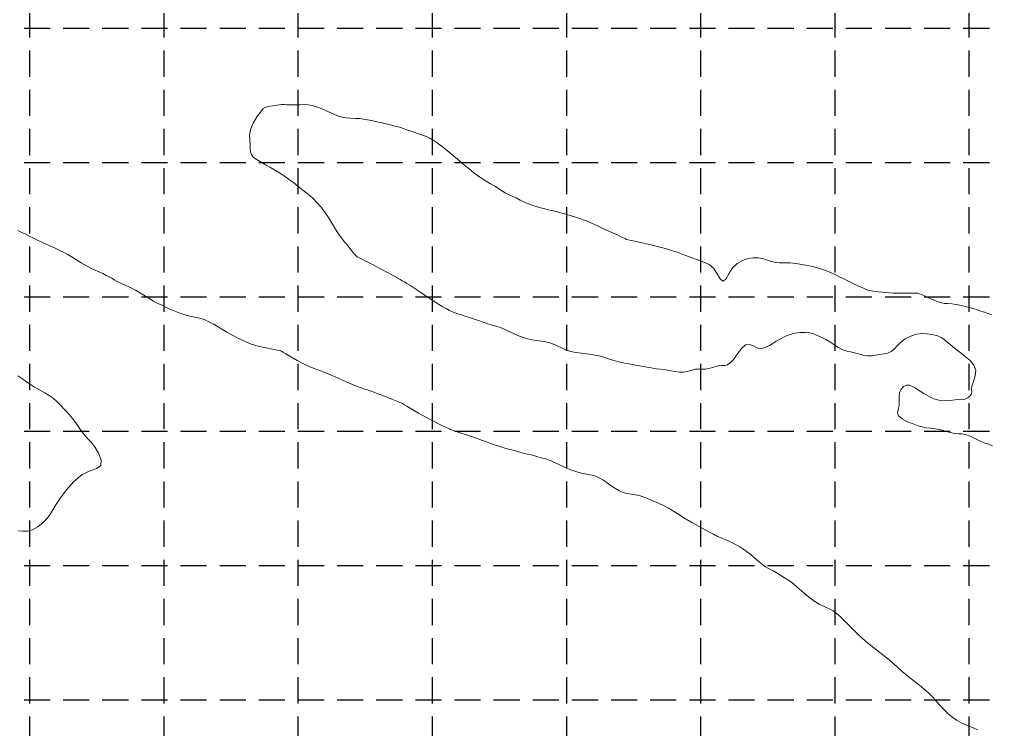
# Model space of a CAD drawing. Header units: inches. Extents: x 45655 to 51424, y 20024 to 23633.
# Drawn here: x 49342 to 49993, y 22349 to 22824 of the extents above; entities that cross this region are included whole.
import ezdxf

# ---------------------------------------------------------------- set-up
doc = ezdxf.new("R2010")
doc.units = ezdxf.units.IN
doc.header["$MEASUREMENT"] = 0
doc.linetypes.add('HIDDEN', pattern=[0.375, 0.25, -0.125])
doc.layers.add('CTR', color=43, linetype='Continuous', lineweight=9)
doc.layers.add('GRID', color=254, linetype='HIDDEN')

msp = doc.modelspace()

# ---------------------------------------------------------------- linework, layer by layer
at = {"layer": 'CTR'}
for points, elevation in [([(49995.04, 22538.77), (49993.04, 22539.57), (49992.08, 22539.93), (49991.53, 22540.07), (49990.8, 22540.26), (49989.52, 22540.72), (49987.39, 22541.69), (49984.23, 22543.25), (49980.6, 22544.97), (49977.21, 22546.27), (49974.54, 22546.74), (49972.26, 22546.77), (49969.79, 22546.92), (49966.74, 22547.61), (49963.29, 22548.59), (49959.8, 22549.52), (49956.53, 22550.08), (49953.51, 22550.43), (49950.69, 22550.77), (49947.98, 22551.31), (49945.13, 22552.14), (49941.87, 22553.32), (49938.12, 22554.85), (49934.57, 22556.68), (49932.14, 22558.68), (49931.42, 22560.79), (49931.81, 22563.07), (49932.37, 22565.64), (49932.46, 22568.53), (49932.38, 22571.53), (49932.68, 22574.37), (49933.77, 22576.77), (49935.47, 22578.53), (49937.47, 22579.42), (49939.49, 22579.33), (49941.42, 22578.55), (49943.2, 22577.49), (49944.82, 22576.44), (49946.61, 22575.3), (49948.94, 22573.84), (49952.05, 22571.99), (49955.81, 22570.21), (49959.95, 22569.04), (49964.19, 22568.89), (49968.14, 22569.35), (49971.4, 22569.82), (49973.67, 22569.89), (49975.32, 22569.82), (49976.81, 22570.05), (49978.48, 22570.86), (49980.03, 22572.11), (49981.01, 22573.48), (49981.15, 22574.79), (49981, 22576.35), (49981.25, 22578.6), (49982.34, 22581.79), (49983.55, 22585.57), (49983.9, 22589.37), (49982.65, 22592.75), (49980.07, 22595.78), (49976.73, 22598.66), (49973.14, 22601.47), (49969.68, 22604.14), (49966.64, 22606.54), (49964.28, 22608.54), (49962.39, 22610.13), (49960.65, 22611.32), (49958.79, 22612.18), (49956.67, 22612.8), (49954.17, 22613.34), (49951.19, 22613.84), (49947.81, 22614.05), (49944.13, 22613.61), (49940.29, 22612.29), (49936.6, 22610.3), (49933.44, 22607.98), (49931.05, 22605.63), (49929.11, 22603.51), (49927.18, 22601.86), (49924.89, 22600.85), (49922.31, 22600.27), (49919.57, 22599.84), (49916.8, 22599.35), (49913.99, 22598.98), (49911.12, 22598.97), (49908.17, 22599.5), (49905.24, 22600.33), (49902.45, 22601.1), (49899.84, 22601.61), (49897.31, 22602.12), (49894.66, 22603.04), (49891.75, 22604.61), (49888.77, 22606.55), (49885.93, 22608.42), (49883.37, 22609.89), (49881.11, 22611.03), (49879.04, 22611.99), (49877.06, 22612.91), (49874.96, 22613.74), (49872.5, 22614.37), (49869.49, 22614.73), (49866.07, 22614.7), (49862.43, 22614.18), (49858.81, 22613.12), (49855.39, 22611.71), (49852.37, 22610.19), (49849.88, 22608.73), (49847.68, 22607.35), (49845.47, 22606.03), (49843.03, 22604.79), (49840.38, 22604.01), (49837.66, 22604.16), (49834.93, 22605.37), (49832.21, 22606.59), (49829.48, 22606.42), (49826.71, 22603.98), (49823.99, 22600.23), (49821.47, 22596.6), (49819.22, 22594.23), (49817.31, 22593.03), (49815.76, 22592.6), (49814.52, 22592.56), (49813.22, 22592.57), (49811.41, 22592.34), (49808.77, 22591.65), (49805.7, 22590.8), (49802.71, 22590.17), (49800.2, 22590.03), (49798.02, 22590.11), (49795.79, 22589.98), (49793.31, 22589.38), (49790.61, 22588.6), (49787.84, 22588.05), (49785.09, 22588.06), (49782.27, 22588.48), (49779.23, 22589.05), (49775.92, 22589.57), (49772.61, 22590.01), (49769.61, 22590.39), (49767.16, 22590.77), (49764.82, 22591.19), (49762.01, 22591.71), (49758.4, 22592.35), (49754.55, 22593.01), (49751.27, 22593.57), (49749.1, 22593.93), (49747.64, 22594.2), (49746.24, 22594.51), (49744.37, 22594.99), (49742.07, 22595.63), (49739.47, 22596.39), (49736.75, 22597.22), (49734.15, 22598.03), (49731.91, 22598.71), (49730.14, 22599.19), (49728.4, 22599.55), (49726.13, 22599.88), (49722.93, 22600.25), (49719.28, 22600.68), (49715.83, 22601.14), (49713.06, 22601.62), (49710.67, 22602.28), (49708.17, 22603.29), (49705.18, 22604.7), (49701.76, 22606.28), (49698.07, 22607.66), (49694.3, 22608.59), (49690.74, 22609.15), (49687.68, 22609.54), (49685.31, 22609.9), (49683.28, 22610.37), (49681.14, 22611.06), (49678.54, 22612.01), (49675.67, 22613.16), (49672.84, 22614.4), (49670.28, 22615.62), (49668.05, 22616.7), (49666.12, 22617.56), (49664.42, 22618.15), (49662.61, 22618.65), (49660.31, 22619.3), (49657.22, 22620.27), (49653.55, 22621.5), (49649.59, 22622.86), (49645.64, 22624.21), (49641.99, 22625.45), (49638.9, 22626.47), (49636.51, 22627.22), (49634.61, 22627.84), (49632.81, 22628.53), (49630.81, 22629.43), (49628.54, 22630.61), (49625.97, 22632.09), (49623.1, 22633.91), (49619.8, 22636.07), (49615.99, 22638.6), (49611.7, 22641.4), (49607.51, 22644.11), (49604.19, 22646.26), (49602.22, 22647.52), (49601.31, 22648.11), (49600.94, 22648.33), (49600.58, 22648.53), (49599.67, 22649.04), (49597.69, 22650.16), (49594.26, 22652.1), (49589.73, 22654.63), (49584.68, 22657.39), (49579.65, 22660.03), (49575.17, 22662.32), (49571.78, 22664.02), (49569.82, 22665), (49568.95, 22665.45), (49568.64, 22665.64), (49568.41, 22665.8), (49568.1, 22666.09), (49567.57, 22666.68), (49566.72, 22667.69), (49565.4, 22669.29), (49563.5, 22671.66), (49561.48, 22674.21), (49561, 22674.82), (49558.32, 22678.3), (49555.97, 22681.47), (49554.33, 22683.9), (49553.05, 22686.02), (49551.63, 22688.46), (49549.67, 22691.63), (49547.28, 22695.24), (49544.66, 22698.76), (49541.95, 22701.85), (49539.11, 22704.61), (49536, 22707.31), (49532.57, 22710.11), (49529.15, 22712.8), (49526.15, 22715.11), (49523.84, 22716.82), (49521.97, 22718.15), (49520.16, 22719.38), (49518.08, 22720.73), (49515.73, 22722.23), (49513.13, 22723.81), (49510.33, 22725.44), (49507.44, 22727.08), (49504.56, 22728.71), (49501.83, 22730.29), (49499.51, 22731.93), (49497.96, 22733.72), (49497.32, 22735.75), (49497.25, 22738.05), (49497.21, 22740.65), (49496.92, 22743.58), (49496.78, 22746.9), (49497.42, 22750.71), (49499.22, 22754.96), (49501.67, 22759.08), (49504.01, 22762.41), (49505.76, 22764.45), (49507.31, 22765.51), (49509.3, 22766.1), (49512.17, 22766.61), (49515.38, 22767.05), (49518.19, 22767.33), (49520.12, 22767.38), (49521.74, 22767.32), (49523.88, 22767.25), (49527.09, 22767.26), (49530.75, 22767.32), (49533.98, 22767.34), (49536.12, 22767.26), (49537.51, 22767.06), (49538.75, 22766.73), (49540.34, 22766.26), (49542.37, 22765.59), (49544.86, 22764.65), (49547.77, 22763.41), (49550.86, 22762.04), (49553.82, 22760.75), (49556.48, 22759.7), (49558.98, 22758.95), (49561.59, 22758.47), (49564.48, 22758.26), (49567.5, 22758.16), (49570.47, 22758.02), (49573.23, 22757.72), (49575.85, 22757.27), (49578.48, 22756.7), (49581.27, 22756.06), (49584.26, 22755.36), (49587.51, 22754.61), (49591, 22753.81), (49594.46, 22753), (49597.51, 22752.19), (49599.94, 22751.38), (49602.06, 22750.57), (49604.32, 22749.72), (49607.04, 22748.82), (49609.99, 22747.89), (49612.84, 22746.95), (49615.35, 22745.98), (49617.65, 22744.87), (49620.02, 22743.49), (49622.63, 22741.75), (49625.39, 22739.73), (49628.14, 22737.57), (49630.73, 22735.42), (49633, 22733.48), (49634.82, 22731.92), (49636.15, 22730.83), (49637.54, 22729.71), (49639.66, 22727.95), (49642.94, 22725.16), (49647, 22721.83), (49651.21, 22718.65), (49655.07, 22716.19), (49658.47, 22714.3), (49661.39, 22712.68), (49663.85, 22711.1), (49666.03, 22709.58), (49668.16, 22708.23), (49670.42, 22707.08), (49672.86, 22706.01), (49675.48, 22704.82), (49678.33, 22703.36), (49681.55, 22701.77), (49685.34, 22700.19), (49689.68, 22698.79), (49693.98, 22697.66), (49697.38, 22696.85), (49699.33, 22696.41), (49700.22, 22696.22), (49700.7, 22696.13), (49701.34, 22695.99), (49702.54, 22695.7), (49704.69, 22695.13), (49707.95, 22694.21), (49711.75, 22693.12), (49715.34, 22692.04), (49718.21, 22691.12), (49720.63, 22690.24), (49723.14, 22689.21), (49726.15, 22687.88), (49729.71, 22686.25), (49733.77, 22684.4), (49738.17, 22682.42), (49742.36, 22680.54), (49745.68, 22679.03), (49747.69, 22678.07), (49748.69, 22677.55), (49749.19, 22677.26), (49749.69, 22677.05), (49750.71, 22676.77), (49752.76, 22676.3), (49756.12, 22675.55), (49760.15, 22674.67), (49763.97, 22673.82), (49766.94, 22673.1), (49769.39, 22672.48), (49771.87, 22671.86), (49774.87, 22671.12), (49778.47, 22670.15), (49782.68, 22668.79), (49782.85, 22668.73)], 568), ([(49985.18, 22348.29), (49983.08, 22349.24), (49980.62, 22350.26), (49977.72, 22351.44), (49974.56, 22352.84), (49971.39, 22354.52), (49968.43, 22356.56), (49965.63, 22358.91), (49962.94, 22361.56), (49960.26, 22364.42), (49957.6, 22367.37), (49954.98, 22370.22), (49952.38, 22372.81), (49949.79, 22375.2), (49947.15, 22377.43), (49944.38, 22379.6), (49941.41, 22381.89), (49938.14, 22384.51), (49934.56, 22387.52), (49931.04, 22390.59), (49927.99, 22393.24), (49925.71, 22395.17), (49923.75, 22396.75), (49921.52, 22398.5), (49918.62, 22400.81), (49915.4, 22403.4), (49912.41, 22405.8), (49909.99, 22407.75), (49907.65, 22409.75), (49904.75, 22412.47), (49900.87, 22416.32), (49896.61, 22420.59), (49892.87, 22424.25), (49890.25, 22426.6), (49888.2, 22428.02), (49885.89, 22429.18), (49882.68, 22430.67), (49878.81, 22432.65), (49874.65, 22435.19), (49870.61, 22438.28), (49866.94, 22441.48), (49863.87, 22444.25), (49861.52, 22446.23), (49859.62, 22447.65), (49857.76, 22448.91), (49855.61, 22450.32), (49853.19, 22451.85), (49850.59, 22453.37), (49847.89, 22454.81), (49845.26, 22456.21), (49842.84, 22457.63), (49840.73, 22459.16), (49838.63, 22460.92), (49836.22, 22463.03), (49833.2, 22465.55), (49829.63, 22468.28), (49825.6, 22470.93), (49821.32, 22473.27), (49817.26, 22475.18), (49813.99, 22476.58), (49811.91, 22477.45), (49810.72, 22477.95), (49809.96, 22478.3), (49809.16, 22478.71), (49807.9, 22479.39), (49805.76, 22480.53), (49802.46, 22482.28), (49798.23, 22484.56), (49793.46, 22487.26), (49788.54, 22490.2), (49784.05, 22493), (49780.61, 22495.18), (49778.64, 22496.42), (49777.78, 22496.94), (49777.49, 22497.11), (49777.19, 22497.26), (49776.35, 22497.67), (49774.41, 22498.59), (49771.03, 22500.19), (49766.8, 22502.08), (49762.49, 22503.83), (49758.73, 22505.06), (49755.52, 22505.85), (49752.66, 22506.39), (49749.99, 22506.84), (49747.4, 22507.46), (49744.81, 22508.48), (49742.13, 22510.05), (49739.39, 22511.97), (49736.69, 22513.9), (49734.09, 22515.62), (49731.66, 22517.01), (49729.47, 22518.03), (49727.53, 22518.7), (49725.54, 22519.16), (49723.13, 22519.62), (49720.03, 22520.25), (49716.35, 22521.17), (49712.29, 22522.5), (49708.08, 22524.28), (49704.13, 22526.17), (49700.91, 22527.77), (49698.68, 22528.78), (49697.03, 22529.37), (49695.4, 22529.86), (49693.32, 22530.47), (49690.85, 22531.18), (49688.19, 22531.9), (49685.54, 22532.54), (49683.09, 22533.12), (49681.07, 22533.59), (49679.54, 22533.98), (49678.01, 22534.42), (49675.81, 22535.03), (49672.54, 22535.9), (49668.58, 22536.99), (49664.56, 22538.17), (49660.98, 22539.36), (49657.85, 22540.52), (49655.03, 22541.58), (49652.39, 22542.53), (49649.59, 22543.49), (49646.23, 22544.62), (49642.18, 22546.01), (49638.03, 22547.43), (49634.65, 22548.59), (49632.63, 22549.28), (49631.7, 22549.6), (49631.33, 22549.72), (49631.02, 22549.85), (49630.18, 22550.23), (49628.21, 22551.17), (49624.74, 22552.86), (49620.16, 22555.15), (49615.05, 22557.83), (49610.01, 22560.64), (49605.55, 22563.25), (49602.18, 22565.29), (49600.21, 22566.48), (49599.29, 22567.02), (49598.91, 22567.24), (49598.51, 22567.44), (49597.57, 22567.83), (49595.57, 22568.64), (49592.16, 22569.99), (49587.9, 22571.64), (49583.54, 22573.32), (49579.68, 22574.77), (49576.37, 22575.97), (49573.5, 22576.97), (49570.93, 22577.85), (49568.44, 22578.73), (49565.77, 22579.78), (49562.73, 22581.1), (49559.58, 22582.53), (49556.64, 22583.86), (49554.17, 22584.94), (49552.16, 22585.79), (49550.49, 22586.48), (49549, 22587.1), (49547.33, 22587.76), (49545.05, 22588.62), (49541.85, 22589.81), (49537.89, 22591.39), (49533.42, 22593.42), (49528.76, 22595.87), (49524.47, 22598.32), (49521.11, 22600.32), (49519.13, 22601.5), (49518.2, 22602.04), (49517.8, 22602.25), (49517.41, 22602.39), (49516.49, 22602.62), (49514.49, 22603.03), (49511.08, 22603.7), (49506.98, 22604.52), (49503.12, 22605.34), (49500.2, 22606.09), (49497.83, 22606.87), (49495.39, 22607.89), (49492.41, 22609.26), (49488.96, 22610.95), (49485.28, 22612.87), (49481.63, 22614.92), (49478.2, 22616.93), (49475.2, 22618.71), (49472.79, 22620.11), (49470.81, 22621.2), (49469.1, 22622.06), (49467.43, 22622.8), (49465.56, 22623.48), (49463.18, 22624.14), (49460.09, 22624.81), (49456.5, 22625.61), (49452.68, 22626.66), (49448.94, 22627.98), (49445.47, 22629.43), (49442.48, 22630.79), (49440.1, 22631.92), (49438.14, 22632.86), (49436.34, 22633.72), (49434.46, 22634.63), (49432.33, 22635.71), (49429.85, 22637.12), (49426.91, 22638.91), (49423.64, 22640.92), (49420.18, 22642.93), (49416.68, 22644.72), (49413.36, 22646.32), (49410.41, 22647.7), (49408.01, 22648.92), (49406.02, 22650.01), (49404.28, 22650.99), (49402.59, 22651.95), (49400.68, 22652.94), (49398.3, 22654.1), (49395.23, 22655.5), (49391.65, 22657.18), (49387.79, 22659.14), (49383.88, 22661.38), (49380.24, 22663.62), (49377.14, 22665.53), (49374.82, 22666.9), (49373.05, 22667.84), (49371.55, 22668.62), (49370.02, 22669.41), (49368.2, 22670.3), (49365.87, 22671.39), (49362.86, 22672.7), (49359.43, 22674.18), (49355.93, 22675.77), (49352.64, 22677.38), (49349.6, 22678.97), (49348.61, 22679.48), (49346.77, 22680.44), (49344.1, 22681.75), (49341.23, 22682.97)], 572), ([(49782.85, 22668.73), (49787.44, 22667.01), (49792.41, 22665.08), (49797.19, 22663.3), (49801.43, 22661.86), (49805.05, 22660.23), (49808.05, 22657.71), (49810.44, 22654.03), (49812.42, 22650.53), (49814.24, 22648.94), (49816.13, 22650.46), (49818.25, 22654.01), (49820.79, 22657.95), (49823.85, 22660.96), (49827.29, 22662.95), (49830.91, 22664.12), (49834.54, 22664.65), (49837.96, 22664.65), (49840.97, 22664.19), (49843.48, 22663.39), (49845.87, 22662.49), (49848.67, 22661.76), (49852.17, 22661.42), (49855.87, 22661.34), (49859.06, 22661.31), (49861.31, 22661.15), (49863.28, 22660.85), (49865.85, 22660.39), (49869.72, 22659.75), (49874.6, 22658.78), (49879.98, 22657.32), (49885.42, 22655.26), (49890.74, 22652.84), (49895.86, 22650.33), (49900.63, 22648.01), (49904.8, 22646.02), (49908.05, 22644.49), (49910.26, 22643.5), (49912.17, 22642.87), (49914.71, 22642.38), (49918.54, 22641.85), (49923.37, 22641.36), (49928.63, 22641.03), (49933.77, 22640.93), (49938.29, 22641), (49941.71, 22641.07), (49943.72, 22641.05), (49944.73, 22640.94), (49945.31, 22640.77), (49946.01, 22640.54), (49947.24, 22640.07), (49949.38, 22639.17), (49952.61, 22637.72), (49956.4, 22636.1), (49959.98, 22634.81), (49962.82, 22634.18), (49965.22, 22633.97), (49967.74, 22633.81), (49970.76, 22633.41), (49974.18, 22632.74), (49977.72, 22631.89), (49981.17, 22630.94), (49984.4, 22629.95), (49987.29, 22629.02), (49989.81, 22628.18), (49992.16, 22627.34), (49994.63, 22626.37)], 568), ([(49341.85, 22481.61), (49344.71, 22481.44), (49347.79, 22481.56), (49351.14, 22482.45), (49354.73, 22484.46), (49358.27, 22487.34), (49361.39, 22490.72), (49363.92, 22494.3), (49366.38, 22498.36), (49369.48, 22503.24), (49373.74, 22509.05), (49378.87, 22514.82), (49384.41, 22519.38), (49389.82, 22521.92), (49394.29, 22523.47), (49396.94, 22525.49), (49397.18, 22528.98), (49395.61, 22533.37), (49393.12, 22537.64), (49390.47, 22541.05), (49387.9, 22543.83), (49385.54, 22546.46), (49383.42, 22549.34), (49381.31, 22552.51), (49378.9, 22555.92), (49376, 22559.47), (49372.86, 22562.91), (49369.88, 22566), (49367.31, 22568.53), (49364.94, 22570.61), (49362.44, 22572.4), (49359.56, 22574.1), (49356.24, 22575.89), (49352.51, 22578.03), (49348.47, 22580.63), (49344.59, 22583.31), (49341.37, 22585.59)], 574)]:
    msp.add_lwpolyline(points, dxfattribs=dict(at, elevation=elevation))
at = {"layer": 'GRID', "linetype": 'HIDDEN', "ltscale": 70}
for p, q in [((49349.24, 23538.55), (49349.24, 20388.15)), ((49439.24, 23538.55), (49439.24, 20388.15)), ((49529.24, 23538.55), (49529.24, 20388.15)), ((49619.24, 23538.55), (49619.24, 20388.15)), ((49709.24, 23538.55), (49709.24, 20388.15)), ((49799.24, 23538.55), (49799.24, 20388.15)), ((49889.24, 23538.55), (49889.24, 20388.15)), ((49979.24, 23538.55), (49979.24, 20388.15)), ((45749.24, 22818.55), (51329.24, 22818.55)), ((45749.24, 22728.55), (51329.24, 22728.55)), ((45749.24, 22638.55), (51329.24, 22638.55)), ((45749.24, 22548.55), (51329.24, 22548.55)), ((45749.24, 22458.55), (51329.24, 22458.55)), ((45749.24, 22368.55), (51329.24, 22368.55))]:
    msp.add_line(p, q, dxfattribs=at)

doc.saveas('drawing.dxf')
